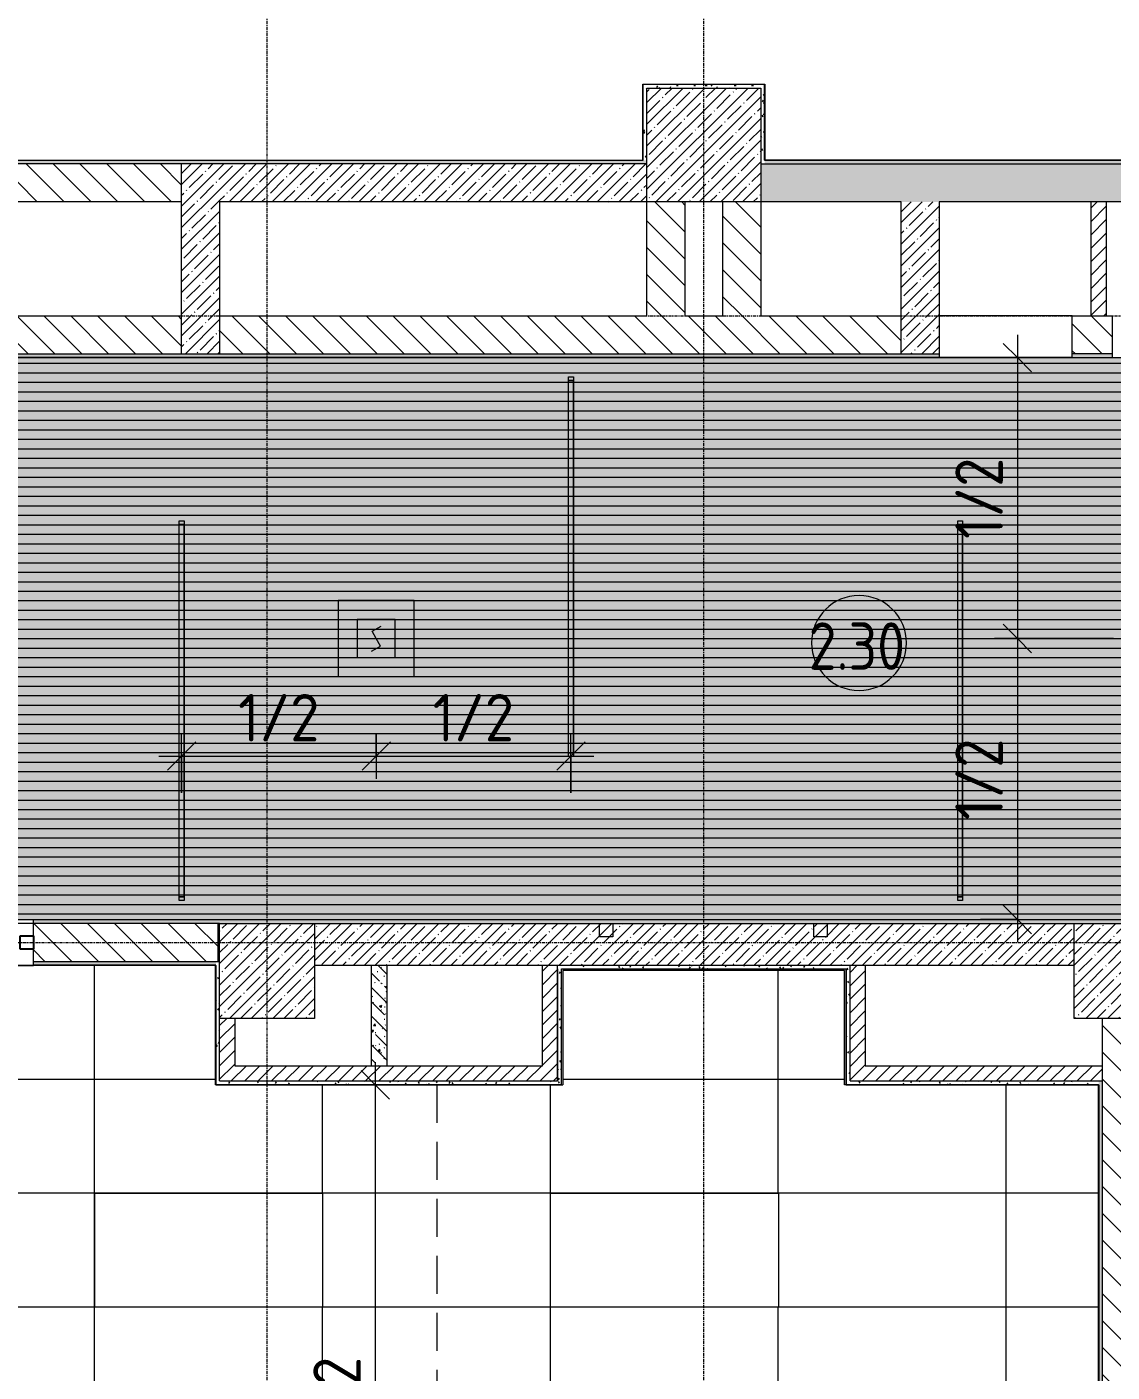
# Model space of a CAD drawing. Header units: millimetres. Extents: x 34897 to 231692, y -8553 to 29000.
# Drawn here: x 50895 to 56610, y 5537 to 12622 of the extents above; entities that cross this region are included whole.
import ezdxf

# ---------------------------------------------------------------- set-up
doc = ezdxf.new("R2010")
doc.units = ezdxf.units.MM
doc.linetypes.add('ADSK_Штрих_ш2 п1', pattern=[300, 200, -100])
doc.linetypes.add('Осевая', pattern=[31.75, 6.35, -4.7625, 15.875, -4.7625])
for name, color, linetype, lineweight in [('A-ANNO-DIMS', 7, 'Continuous', 9), ('A-ANNO-DIMS-100', 7, 'Continuous', 9), ('A-AREA-IDEN', 7, 'Continuous', 9), ('A-CLNG-PATT', 7, 'Continuous', 9), ('A-DETL-1', 7, 'ADSK_Штрих_ш2 п1', 9), ('A-GLAZ', 7, 'Continuous', 9), ('A-GLAZ-1', 7, 'Continuous', 13), ('A-GLAZ-CWMG', 7, 'Continuous', 9), ('A-GLAZ-CWMG-1', 7, 'Continuous', 25), ('A-WALL', 7, 'Continuous', 9), ('I-WALL', 7, 'Continuous', 9), ('Q-SPCQ', 7, 'Continuous', 9), ('S-COLS', 7, 'Continuous', 9), ('Оси-2', 7, 'Осевая', 9)]:
    doc.layers.add(name, color=color, linetype=linetype, lineweight=lineweight)
for name, color, linetype, lineweight, true_color in [('A-ANNO-NOTE', 1, 'Continuous', 9, 0xff0000), ('A-CLNG-1', 7, 'Continuous', 9, 0xeaeaea), ('A-WALL-1', 7, 'Continuous', 9, 0x3c3c3c), ('A-WALL-FNSH-1', 7, 'Continuous', 9, 0x3c3c3c), ('E-LITE-EQPM-1', 7, 'Continuous', 9, 0xff8080), ('I-WALL-1', 7, 'Continuous', 9, 0x535353), ('Q-SPCQ-4', 1, 'Continuous', 9, 0xff0000), ('S-COLS-1', 9, 'Continuous', 9, 0x808080), ('S-COLS-2', 7, 'Continuous', 9, 0x3c3c3c)]:
    doc.layers.add(name, color=color, linetype=linetype, lineweight=lineweight, true_color=true_color)
doc.layers.add('A-CLNG-PATT-1', color=7, linetype='Continuous', lineweight=9, transparency=1)
doc.styles.add('GOST Common', font='GOST_Common.ttf', dxfattribs={"width": 0.9, "height": 250})
doc.styles.add('ISOCPEUR', font='isocpeur.ttf', dxfattribs={"width": 0.9, "height": 250})
doc.dimstyles.new('ISO-2_5_0_9К_БОЛЬШОЙ', dxfattribs={"dimscale": 304.8, "dimtxt": 248.995294, "dimasz": 0.492126, "dimexe": 0.393701, "dimexo": 0.984252, "dimgap": 0, "dimtad": 1, "dimdec": 0, "dimrnd": 10, "dimzin": 0, "dimdsep": 46, "dimtxsty": 'ISOCPEUR', "dimblk1": 'OBLIQUE', "dimblk2": 'OBLIQUE', "dimsah": 1, "dimcen": 0.09, "dimdle": 0.393701, "dimazin": 0, "dimtfac": 1, "dimtdec": 4, "dimtix": 1, "dimtmove": 0, "dimatfit": 3, "dimfxl": 1, "dimtvp": 1, "dimtolj": 1, "dimtzin": 0, "dimarcsym": 2})
pattern_1 = [(45, (0, 0), (-35.35534, 35.35534), [])]
pattern_2 = [(135, (0, 0), (-70.71068, -70.71068), [])]
pattern_3 = [(45, (0, 0), (-57.02463, 57.02463), []), (45, (57.025, 0), (-57.02463, 57.02463), [100.806, -20.161, 3.353, -16.808])]
pattern_4 = [(0, (0, 0), (121.92, 30.48), [10.058, -81.382, 10.058, -81.382, -487.68]), (0, (0, 0), (121.92, 30.48), [-182.88, 10.058, -172.822, 10.058, -81.382, -213.36]), (0, (0, 0), (121.92, 30.48), [-457.2, 10.058, -50.902, 10.058, -142.342]), (120, (45.72, 15.24), (-87.356454, 90.345817), [10.058, -81.382, 10.058, -81.382, -487.68]), (120, (45.72, 15.24), (-87.356454, 90.345817), [-182.88, 10.058, -172.822, 10.058, -81.382, -213.36]), (120, (45.72, 15.24), (-87.356454, 90.345817), [-457.2, 10.058, -50.902, 10.058, -142.342]), (240, (60.96, 76.2), (-34.563546, -120.825817), [10.058, -81.382, 10.058, -81.382, -487.68]), (240, (60.96, 76.2), (-34.563546, -120.825817), [-182.88, 10.058, -172.822, 10.058, -81.382, -213.36]), (240, (60.96, 76.2), (-34.563546, -120.825817), [-457.2, 10.058, -50.902, 10.058, -142.342])]

# ---------------------------------------------------------------- blocks, each defined once
blk = doc.blocks.new('BSC_Колонна _Прямоугольная - 500х500-V3-Сводный план потолков 2 этажа в осях 12-23')
at = {"layer": 'S-COLS-1'}
h = blk.add_hatch(dxfattribs=at)
h.set_pattern_fill('FP_4', color=256, style=0, pattern_type=2)
h.set_pattern_definition([(45, (-52160, -7650), (-57.02463, 57.02463), []), (45, (-52102.975, -7650), (-57.02463, 57.02463), [100.806, -20.161, 3.353, -16.808])])
h.paths.add_polyline_path([(-250, -250), (250, -250), (250, 250), (-250, 250)])
at = {"layer": 'S-COLS-2'}
for p, q in [((-250, 250), (250, 250)), ((-250, -250), (-250, 250)), ((250, 250), (250, -250)), ((250, -250), (-250, -250))]:
    blk.add_line(p, q, dxfattribs=at)
blk = doc.blocks.new('BSC_Колонна _Прямоугольная - 600х600-23205375-Сводный план потолков 2 этажа в осях 12-23')
at = {"layer": 'S-COLS-1'}
h = blk.add_hatch(dxfattribs=at)
h.set_pattern_fill('FP_23', color=256, style=0, pattern_type=2)
h.set_pattern_definition([(45, (-54460, -12000), (-57.02463, 57.02463), []), (45, (-54402.975, -12000), (-57.02463, 57.02463), [100.806, -20.161, 3.353, -16.808])])
h.paths.add_polyline_path([(-300, -300), (300, -300), (300, 300), (-300, 300), (-300, -231)])
at = {"layer": 'S-COLS-2'}
for p, q in [((-300, 300), (300, 300)), ((-300, -300), (-300, 300)), ((300, 300), (300, -300)), ((300, -300), (-300, -300))]:
    blk.add_line(p, q, dxfattribs=at)
blk = doc.blocks.new('BSC_Колонна _Прямоугольная - 500х500-V17-Сводный план потолков 2 этажа в осях 12-23')
at = {"layer": 'S-COLS-1'}
h = blk.add_hatch(dxfattribs=at)
h.set_pattern_fill('FP_27', color=256, style=0, pattern_type=2)
h.set_pattern_definition([(45, (-56660, -7650), (-57.02463, 57.02463), []), (45, (-56602.975, -7650), (-57.02463, 57.02463), [100.806, -20.161, 3.353, -16.808])])
h.paths.add_polyline_path([(-250, -250), (250, -250), (250, 250), (-250, 250)])
at = {"layer": 'S-COLS-2'}
for p, q in [((-250, 250), (250, 250)), ((-250, -250), (-250, 250)), ((250, 250), (250, -250)), ((250, -250), (-250, -250))]:
    blk.add_line(p, q, dxfattribs=at)
blk = doc.blocks.new('120_Окно_СКБ_1Ст - 120_Окно_СКБ_1Ст 400х1200 EI30-24228621-Сводный план потолков 2 этажа в осях 12-23')
at = {"layer": 'A-GLAZ-1'}
for p, q in [((-600, 40), (-600, 110)), ((-600, 110), (-530, 110)), ((-530, 110), (-530, 40)), ((530, 40), (530, 110)), ((530, 110), (600, 110)), ((600, 110), (600, 40)), ((-530, 40), (-600, 40)), ((600, 40), (530, 40))]:
    blk.add_line(p, q, dxfattribs=at)
blk = doc.blocks.new('Downlight - Strip - 2000 мм-27655400-Сводный план потолков 2 этажа в осях 12-23')
at = {"layer": 'E-LITE-EQPM-1'}
for p, q in [((-1000, -231.3), (-1000, -205.9)), ((-1000, -205.9), (-980.9, -205.9)), ((-980.9, -231.3), (-980.9, -205.9)), ((-980.9, -205.9), (981, -205.9)), ((-980.9, -205.9), (-980.9, -231.3)), ((-980.9, -231.3), (-980.9, -205.9)), ((-980.9, -205.9), (-980.9, -231.3)), ((-980.9, -205.9), (981, -205.9)), ((-980.9, -205.9), (981, -205.9)), ((981, -205.9), (981, -231.3)), ((981, -231.3), (981, -205.9)), ((981, -205.9), (1000, -205.9)), ((981, -231.3), (981, -205.9)), ((981, -205.9), (981, -231.3)), ((1000, -205.9), (1000, -231.3)), ((-980.9, -231.3), (-1000, -231.3)), ((981, -231.3), (-980.9, -231.3)), ((981, -231.3), (-980.9, -231.3)), ((-980.9, -231.3), (981, -231.3)), ((1000, -231.3), (981, -231.3))]:
    blk.add_line(p, q, dxfattribs=at)
blk = doc.blocks.new('Извещатель потолочный - Монтируемые на перекрытии-30351624-Сводный план потолков 2 этажа в осях 12-23')
at = {"layer": 'Q-SPCQ'}
for p, q in [((-300, 300), (-300, -100)), ((100, 300), (-300, 300)), ((100, -100), (100, 300)), ((0, 200), (-200, 200)), ((-200, 200), (-200, 0)), ((-122.5, 139), (-74.9, 166.5)), ((0, 0), (0, 200)), ((-100, 100), (-122.5, 139)), ((-77.5, 61), (-100, 100)), ((-200, 0), (0, 0)), ((-125.1, 33.5), (-77.5, 61)), ((-300, -100), (100, -100))]:
    blk.add_line(p, q, dxfattribs=at)
blk = doc.blocks.new('Прямоугольный импост - 50 x 70 мм-31700031-Сводный план потолков 2 этажа в осях 12-23')
at = {"layer": 'A-GLAZ-CWMG-1'}
for p, q in [((0, 35), (-70, 35)), ((-70, 35), (-70, -35)), ((0, -35), (0, 35)), ((-70, -35), (0, -35))]:
    blk.add_line(p, q, dxfattribs=at)
blk = doc.blocks.new('DIMBLOCK33-Сводный план потолков 2 этажа в осях 12-23')
at = {"layer": 'A-ANNO-DIMS-100'}
for p, q in [((56111.2, 11000), (56111.2, 9400.5)), ((55917.2, 10880), (56231.2, 10880)), ((56111.2, 10880), (55917.2, 10880)), ((56616.6, 9400.5), (55991.2, 9400.5)), ((56111.2, 9400.5), (56616.6, 9400.5))]:
    blk.add_line(p, q, dxfattribs=at)
at = {"layer": 'A-ANNO-DIMS-100', "lineweight": 20}
for p, q in [((56111.2, 10880), (56036.2, 10955)), ((56111.2, 10880), (56186.2, 10805)), ((56111.2, 9400.5), (56036.2, 9475.5)), ((56111.2, 9400.5), (56186.2, 9325.5))]:
    blk.add_line(p, q, dxfattribs=at)
at = {"layer": 'A-ANNO-DIMS-100', "color": 0, "insert": (55784.6, 9924.8), "char_height": 250, "width": 517.144, "attachment_point": 1, "rotation": 90, "line_spacing_factor": 1.149209, "style": 'ISOCPEUR'}
blk.add_mtext('1/2', dxfattribs=at)
blk = doc.blocks.new('_Oblique')
at = {"color": 0, "linetype": 'ByBlock', "lineweight": -2}
blk.add_line((-0.5, -0.5), (0.5, 0.5), dxfattribs=at)
blk = doc.blocks.new('DIMBLOCK34-Сводный план потолков 2 этажа в осях 12-23')
at = {"layer": 'A-ANNO-DIMS-100', "lineweight": 20}
for p, q in [((56111.2, 9400.5), (56036.2, 9475.5)), ((56111.2, 9400.5), (56186.2, 9325.5)), ((56111.2, 7921), (56036.2, 7996)), ((56111.2, 7921), (56186.2, 7846))]:
    blk.add_line(p, q, dxfattribs=at)
at = {"layer": 'A-ANNO-DIMS-100'}
for p, q in [((56616.6, 9400.5), (55991.2, 9400.5)), ((56111.2, 9400.5), (56111.2, 7801)), ((56111.2, 9400.5), (56616.6, 9400.5)), ((55917.2, 7921), (56231.2, 7921)), ((56111.2, 7921), (55917.2, 7921))]:
    blk.add_line(p, q, dxfattribs=at)
at = {"layer": 'A-ANNO-DIMS-100', "color": 0, "insert": (55784.6, 8445.3), "char_height": 250, "width": 517.144, "attachment_point": 1, "rotation": 90, "line_spacing_factor": 1.149209, "style": 'ISOCPEUR'}
blk.add_mtext('1/2', dxfattribs=at)
blk = doc.blocks.new('Марка_Помещения - Номер-25198446-Сводный план потолков 2 этажа в осях 12-23')
at = {"layer": 'A-AREA-IDEN'}
for start, end in [(360, 180), (180, 360)]:
    blk.add_arc((0, 0), 2.5, start, end, dxfattribs=at)
blk = doc.blocks.new('DIMBLOCK56-Сводный план потолков 2 этажа в осях 12-23')
at = {"layer": 'A-ANNO-DIMS-100'}
for p, q in [((51710, 8587.9), (51710, 8901.8)), ((52735, 8900), (52735, 8661.8)), ((52735, 8781.8), (52735, 8900)), ((51590, 8781.8), (52735, 8781.8)), ((51710, 8781.8), (51710, 8587.9))]:
    blk.add_line(p, q, dxfattribs=at)
at = {"layer": 'A-ANNO-DIMS-100', "lineweight": 20}
for p, q in [((51710, 8781.8), (51785, 8856.8)), ((52735, 8781.8), (52810, 8856.8)), ((51710, 8781.8), (51635, 8706.8)), ((52735, 8781.8), (52660, 8706.8))]:
    blk.add_line(p, q, dxfattribs=at)
at = {"layer": 'A-ANNO-DIMS-100', "color": 0, "insert": (52007, 9108.4), "char_height": 250, "width": 517.144, "attachment_point": 1, "line_spacing_factor": 1.149209, "style": 'ISOCPEUR'}
blk.add_mtext('1/2', dxfattribs=at)
blk = doc.blocks.new('DIMBLOCK57-Сводный план потолков 2 этажа в осях 12-23')
at = {"layer": 'A-ANNO-DIMS-100'}
for p, q in [((52735, 8900), (52735, 8661.8)), ((52735, 8781.8), (52735, 8900)), ((53760, 8587.9), (53760, 8901.8)), ((52735, 8781.8), (53880, 8781.8)), ((53760, 8781.8), (53760, 8587.9))]:
    blk.add_line(p, q, dxfattribs=at)
at = {"layer": 'A-ANNO-DIMS-100', "lineweight": 20}
for p, q in [((52735, 8781.8), (52810, 8856.8)), ((53760, 8781.8), (53835, 8856.8)), ((52735, 8781.8), (52660, 8706.8)), ((53760, 8781.8), (53685, 8706.8))]:
    blk.add_line(p, q, dxfattribs=at)
at = {"layer": 'A-ANNO-DIMS-100', "color": 0, "insert": (53032, 9108.4), "char_height": 250, "width": 517.144, "attachment_point": 1, "line_spacing_factor": 1.149209, "style": 'ISOCPEUR'}
blk.add_mtext('1/2', dxfattribs=at)
blk = doc.blocks.new('DIMBLOCK66-Сводный план потолков 2 этажа в осях 12-23')
at = {"layer": 'A-ANNO-DIMS-100'}
for p, q in [((52729.8, 7170), (52729.8, 3760)), ((52535.8, 7050), (52849.8, 7050)), ((52729.8, 7050), (52535.8, 7050)), ((52535.8, 3760), (52849.8, 3760)), ((52729.8, 3760), (52535.8, 3760))]:
    blk.add_line(p, q, dxfattribs=at)
at = {"layer": 'A-ANNO-DIMS-100', "lineweight": 20}
for p, q in [((52729.8, 7050), (52654.8, 7125)), ((52729.8, 7050), (52804.8, 6975)), ((52729.8, 3760), (52654.8, 3835)), ((52729.8, 3760), (52804.8, 3685))]:
    blk.add_line(p, q, dxfattribs=at)
at = {"layer": 'A-ANNO-DIMS-100', "color": 0, "insert": (52403.2, 5189.5), "char_height": 250, "width": 517.144, "attachment_point": 1, "rotation": 90, "line_spacing_factor": 1.149209, "style": 'ISOCPEUR'}
blk.add_mtext('1/2', dxfattribs=at)

msp = doc.modelspace()

# ---------------------------------------------------------------- hatches: boundary and pattern name
at = {"layer": 'A-CLNG-PATT'}
h = msp.add_hatch(dxfattribs=at)
h.set_pattern_fill('FP_47', color=256, style=0, pattern_type=2)
h.set_pattern_definition([(0, (57110, 9800), (0, -50), [])])
h.paths.add_polyline_path([(74622.4, 7921), (74729, 7921), (74729, 8301), (75459, 8301), (75459, 10879), (74015.2, 10879), (74015.2, 10868.5), (66296, 10868.5), (66296, 10880), (47239.7, 10879), (47239.7, 11679), (44781.7, 11679), (44781.7, 10879), (42401, 10879), (42401, 10209), (40882.1, 10209), (40874, 10176.3), (40851.6, 10133.6), (40819.6, 10097.5), (40779.9, 10070.2), (40734.9, 10053.1), (40687, 10047.2), (40639.1, 10053.1), (40594.1, 10070.2), (40554.4, 10097.5), (40522.4, 10133.6), (40500, 10176.3), (40491.9, 10209), (38761, 10209), (38761, 7921), (68010, 7921), (68010, 7940), (68110, 7940), (68110, 7921), (68760.5, 7921), (68760.5, 7940), (68860.5, 7940), (68860.5, 7921), (73167.7, 7921)])
h.paths.add_polyline_path([(57006.1, 9202), (56957.9, 9202), (56911, 9213.5), (56868.4, 9235.9), (56832.3, 9267.9), (56804.9, 9307.6), (56787.8, 9352.6), (56782, 9400.5), (56787.8, 9448.4), (56804.9, 9493.4), (56832.3, 9533.1), (56868.4, 9565.1), (56911, 9587.5), (56957.9, 9599), (57006.1, 9599), (57052.9, 9587.5), (57095.6, 9565.1), (57131.7, 9533.1), (57159.1, 9493.4), (57176.2, 9448.4), (57182, 9400.5), (57176.2, 9352.6), (57159.1, 9307.6), (57131.7, 9267.9), (57095.6, 9235.9), (57052.9, 9213.5)])
h.paths.add_polyline_path([(57357.9, 9202), (57311, 9213.5), (57268.4, 9235.9), (57232.3, 9267.9), (57204.9, 9307.6), (57187.8, 9352.6), (57182, 9400.5), (57187.8, 9448.4), (57204.9, 9493.4), (57232.3, 9533.1), (57268.4, 9565.1), (57311, 9587.5), (57357.9, 9599), (57406.1, 9599), (57452.9, 9587.5), (57495.6, 9565.1), (57531.7, 9533.1), (57559.1, 9493.4), (57576.2, 9448.4), (57582, 9400.5), (57576.2, 9352.6), (57559.1, 9307.6), (57531.7, 9267.9), (57495.6, 9235.9), (57452.9, 9213.5), (57406.1, 9202)])
h = msp.add_hatch(dxfattribs=at)
h.set_pattern_fill('FP_55', color=256, style=0, pattern_type=2)
h.set_pattern_definition([(180, (46451, 5279.5), (-7e-14, -600), []), (270, (46451, 5279.5), (1200, 7e-14), [])])
h.paths.add_polyline_path([(51910, 470), (51910, 475), (52760, 475), (52760, 470), (56410, 470), (56410, 475), (56540, 475), (56539, 7050), (55210, 7050), (55209, 7050), (55201.5, 7050), (55201.5, 7652), (53718, 7652), (53718, 7050), (51890, 7050), (51890, 7680), (47930, 7679), (47930, 7380), (47650, 7379), (47650, 805), (48124.1, 805), (48124.1, 801), (48145.1, 801), (48145.1, 470), (51890, 470)])
h.paths.add_polyline_path([(54852.4, 1078.9), (53652.4, 1078.9), (53652.4, 1678.9), (54852.4, 1678.9), (54852.4, 1221.5)])
h.paths.add_polyline_path([(51347, 1078.9), (51252.4, 1078.9), (51252.4, 1678.9), (52452.4, 1678.9), (52452.4, 1078.9)])
h.paths.add_polyline_path([(48852.4, 1078.9), (48852.4, 1678.9), (50052.4, 1678.9), (50052.4, 1078.9), (49892.3, 1078.9)])
h.paths.add_polyline_path([(53652.4, 3478.9), (53652.4, 4078.9), (54852.4, 4078.9), (54852.4, 3478.9)])
h.paths.add_polyline_path([(52452.4, 3478.9), (51252.4, 3478.9), (51252.4, 4078.9), (52452.4, 4078.9)])
h.paths.add_polyline_path([(48852.4, 3478.9), (48852.4, 4078.9), (50052.4, 4078.9), (50052.4, 3478.9), (49892.3, 3478.9)])
h.paths.add_polyline_path([(53652.4, 5878.9), (53652.4, 6478.9), (54852.4, 6478.9), (54852.4, 5878.9)])
h.paths.add_polyline_path([(52452.4, 5878.9), (51252.4, 5878.9), (51252.4, 6478.9), (52452.4, 6478.9)])
h.paths.add_polyline_path([(50052.4, 5878.9), (48852.4, 5878.9), (48852.4, 6478.9), (50052.4, 6478.9)])
at = {"layer": 'A-CLNG-PATT-1'}
h = msp.add_hatch(color=256, dxfattribs=at)
h.paths.add_polyline_path([(74622.4, 7921), (74729, 7921), (74729, 8301), (75459, 8301), (75459, 10879), (74015.2, 10879), (74015.2, 10868.5), (66296, 10868.5), (66296, 10880), (47239.7, 10879), (47239.7, 11679), (44781.7, 11679), (44781.7, 10879), (42401, 10879), (42401, 10209), (40882.1, 10209), (40874, 10176.3), (40851.6, 10133.6), (40819.6, 10097.5), (40779.9, 10070.2), (40734.9, 10053.1), (40687, 10047.2), (40639.1, 10053.1), (40594.1, 10070.2), (40554.4, 10097.5), (40522.4, 10133.6), (40500, 10176.3), (40491.9, 10209), (38761, 10209), (38761, 7921), (68010, 7921), (68010, 7940), (68110, 7940), (68110, 7921), (68760.5, 7921), (68760.5, 7940), (68860.5, 7940), (68860.5, 7921), (73167.7, 7921)])
h.paths.add_polyline_path([(56957.9, 9202), (56911, 9213.5), (56868.4, 9235.9), (56832.3, 9267.9), (56804.9, 9307.6), (56787.8, 9352.6), (56782, 9400.5), (56787.8, 9448.4), (56804.9, 9493.4), (56832.3, 9533.1), (56868.4, 9565.1), (56911, 9587.5), (56957.9, 9599), (57006.1, 9599), (57052.9, 9587.5), (57095.6, 9565.1), (57131.7, 9533.1), (57159.1, 9493.4), (57176.2, 9448.4), (57182, 9400.5), (57176.2, 9352.6), (57159.1, 9307.6), (57131.7, 9267.9), (57095.6, 9235.9), (57052.9, 9213.5), (57006.1, 9202)])
h.paths.add_polyline_path([(57357.9, 9202), (57311, 9213.5), (57268.4, 9235.9), (57232.3, 9267.9), (57204.9, 9307.6), (57187.8, 9352.6), (57182, 9400.5), (57187.8, 9448.4), (57204.9, 9493.4), (57232.3, 9533.1), (57268.4, 9565.1), (57311, 9587.5), (57357.9, 9599), (57406.1, 9599), (57452.9, 9587.5), (57495.6, 9565.1), (57531.7, 9533.1), (57559.1, 9493.4), (57576.2, 9448.4), (57582, 9400.5), (57576.2, 9352.6), (57559.1, 9307.6), (57531.7, 9267.9), (57495.6, 9235.9), (57452.9, 9213.5), (57406.1, 9202)])
h.paths.add_polyline_path([(73509, 10879.5), (73509, 10900), (66791, 10900), (66791, 10879.5), (73167.7, 10879.5)])
at = {"layer": 'I-WALL'}
h = msp.add_hatch(dxfattribs=at)
h.set_pattern_fill('FP_46', color=256, style=0, pattern_type=2)
h.set_pattern_definition(pattern_4)
h.paths.add_polyline_path([(54160, 11920), (54160, 12320), (54140, 12320), (54140, 11920)])
h = msp.add_hatch(dxfattribs=at)
h.set_pattern_fill('FP_46', color=256, style=0, pattern_type=2)
h.set_pattern_definition(pattern_4)
h.paths.add_polyline_path([(54780, 12300), (54780, 12320), (54160, 12320), (54160, 12300), (54760, 12300)])
h = msp.add_hatch(dxfattribs=at)
h.set_pattern_fill('FP_46', color=256, style=0, pattern_type=2)
h.set_pattern_definition(pattern_4)
h.paths.add_polyline_path([(54760, 11900), (54780, 11900), (54780, 12300), (54760, 12300)])
h = msp.add_hatch(dxfattribs=at)
h.set_pattern_fill('FP_46', color=256, style=0, pattern_type=2)
h.set_pattern_definition(pattern_4)
h.paths.add_polyline_path([(54160, 11900), (54160, 11920), (48780, 11920), (48780, 11900), (52801.7, 11900)])
h = msp.add_hatch(dxfattribs=at)
h.set_pattern_fill('FP_46', color=256, style=0, pattern_type=2)
h.set_pattern_definition(pattern_4)
h.paths.add_polyline_path([(60160, 11900), (60160, 11920), (54780, 11920), (54780, 11900), (58620.6, 11900)])
h = msp.add_hatch(dxfattribs=at)
h.set_pattern_fill('FP_19', color=256, style=0, pattern_type=2)
h.set_pattern_definition(pattern_2)
h.paths.add_polyline_path([(51710, 11700), (51710, 11900), (48760, 11900), (48760, 11700), (49892.3, 11700)])
h.paths.add_polyline_path([(48160, 11700), (48160, 11900), (46685.7, 11900), (46685.7, 11700), (47460.7, 11700)])
h.paths.add_polyline_path([(44760.7, 11700), (45235.7, 11700), (45235.7, 11900), (42760, 11900), (42760, 11700), (44560.7, 11700)])
h = msp.add_hatch(dxfattribs=at)
h.set_pattern_fill('FP_17', color=256, style=0, pattern_type=2)
h.set_pattern_definition(pattern_3)
h.paths.add_polyline_path([(51710, 10900), (51910, 10900), (51910, 11900), (51710, 11900), (51710, 11100)])
h = msp.add_hatch(dxfattribs=at)
h.set_pattern_fill('FP_17', color=256, style=0, pattern_type=2)
h.set_pattern_definition(pattern_3)
h.paths.add_polyline_path([(54160, 11700), (54160, 11900), (51910, 11900), (51910, 11700), (52801.7, 11700)])
h = msp.add_hatch(dxfattribs=at)
h.set_pattern_fill('FP_17', color=256, style=0, pattern_type=2)
h.set_pattern_definition(pattern_3)
h.paths.add_polyline_path([(64439.4, 11700), (66160, 11700), (66160, 11900), (60760, 11900), (60760, 11700), (64380, 11700)])
h.paths.add_polyline_path([(59340, 11700), (60160, 11700), (60160, 11900), (54760, 11900), (54760, 11700), (59140, 11700)])
h = msp.add_hatch(dxfattribs=at)
h.set_pattern_fill('FP_19', color=256, style=0, pattern_type=2)
h.set_pattern_definition(pattern_2)
h.paths.add_polyline_path([(54360, 11100), (54360, 11700), (54160, 11700), (54160, 11100)])
h = msp.add_hatch(dxfattribs=at)
h.set_pattern_fill('FP_19', color=256, style=0, pattern_type=2)
h.set_pattern_definition(pattern_2)
h.paths.add_polyline_path([(54760, 11100), (54760, 11700), (54560, 11700), (54560, 11100)])
h = msp.add_hatch(dxfattribs=at)
h.set_pattern_fill('FP_17', color=256, style=0, pattern_type=2)
h.set_pattern_definition(pattern_3)
h.paths.add_polyline_path([(55500, 10900), (55700, 10900), (55700, 11700), (55500, 11700), (55500, 11100)])
h = msp.add_hatch(dxfattribs=at)
h.set_pattern_fill('FP_22', color=256, style=0, pattern_type=2)
h.set_pattern_definition(pattern_1)
h.paths.add_polyline_path([(56579.2, 11100), (56579.2, 11700), (56499.2, 11700), (56499.2, 11100)])
h = msp.add_hatch(dxfattribs=at)
h.set_pattern_fill('FP_19', color=256, style=0, pattern_type=2)
h.set_pattern_definition(pattern_2)
h.paths.add_polyline_path([(61160, 10900), (61160, 11100), (59340, 11100), (59340, 10900), (60075.3, 10900)])
h.paths.add_polyline_path([(58230, 10900), (58440, 10900), (58440, 11100), (58230, 11100)])
h.paths.add_polyline_path([(57530, 10900), (57530, 11100), (57310, 11100), (57310, 10900)])
h.paths.add_polyline_path([(55500, 10900), (55500, 11100), (51910, 11100), (51910, 10900), (52801.7, 10900)])
h.paths.add_polyline_path([(56400, 10900), (56610, 10900), (56610, 11100), (56400, 11100)])
h.paths.add_polyline_path([(51710, 10900), (51710, 11100), (47260.7, 11100), (47260.7, 10900), (49892.3, 10900)])
h = msp.add_hatch(dxfattribs=at)
h.set_pattern_fill('FP_46', color=256, style=0, pattern_type=2)
h.set_pattern_definition(pattern_4)
h.paths.add_polyline_path([(61360, 10880), (61360, 10900), (59140, 10900), (59140, 10880), (60075.3, 10880)])
h.paths.add_polyline_path([(58440, 10880), (58440, 10900), (58230, 10900), (58230, 10880)])
h.paths.add_polyline_path([(57310, 10880), (57530, 10880), (57530, 10900), (57310, 10900)])
h.paths.add_polyline_path([(56400, 10880), (56610, 10880), (56610, 10900), (56400, 10900)])
h.paths.add_polyline_path([(55700, 10880), (55700, 10900), (47240.7, 10900), (47240.7, 10880), (52801.7, 10880)])
h = msp.add_hatch(dxfattribs=at)
h.set_pattern_fill('FP_46', color=256, style=0, pattern_type=2)
h.set_pattern_definition(pattern_4)
h.paths.add_polyline_path([(74750, 7900), (74750, 7920), (73705, 7920), (73705, 7900), (74622.4, 7900)])
h.paths.add_polyline_path([(71735, 7900), (72305, 7900), (72305, 7920), (71735, 7920)])
h.paths.add_polyline_path([(70258.2, 7900), (70635, 7900), (70635, 7920), (69360.5, 7920), (69360.5, 7900)])
h.paths.add_polyline_path([(68260.5, 7900), (68260.5, 7920), (67055, 7920), (67055, 7900), (68110, 7900)])
h.paths.add_polyline_path([(65955, 7900), (65955, 7920), (59931, 7920), (59931, 7900), (65910, 7900)])
h.paths.add_polyline_path([(56910, 7900), (57431, 7900), (57431, 7920), (50930, 7920), (50930, 7900), (56410, 7900)])
h.paths.add_polyline_path([(48430, 7900), (48430, 7920), (42061, 7920), (42061, 7900), (47910, 7900)])
h.paths.add_polyline_path([(39561, 7900), (39561, 7920), (38742.7, 7920), (38742.7, 7900), (39040, 7900)])
h = msp.add_hatch(dxfattribs=at)
h.set_pattern_fill('FP_19', color=256, style=0, pattern_type=2)
h.set_pattern_definition(pattern_2)
h.paths.add_polyline_path([(51900, 7700), (51900, 7900), (50930, 7900), (50930, 7700), (51890, 7700)])
h.paths.add_polyline_path([(48430, 7700), (48430, 7900), (47910, 7900), (47910, 7700), (47930, 7700)])
h = msp.add_hatch(dxfattribs=at)
h.set_pattern_fill('FP_17', color=256, style=0, pattern_type=2)
h.set_pattern_definition(pattern_3)
h.paths.add_polyline_path([(56410, 7680), (56410, 7900), (52410, 7900), (52410, 7680), (55711.2, 7680)])
h = msp.add_hatch(dxfattribs=at)
h.set_pattern_fill('FP_46', color=256, style=0, pattern_type=2)
h.set_pattern_definition(pattern_4)
h.paths.add_polyline_path([(51890, 7680), (51890, 7700), (50930, 7700), (50930, 7680), (51347, 7680)])
h.paths.add_polyline_path([(48430, 7680), (48430, 7700), (47930, 7700), (47930, 7680)])
h = msp.add_hatch(dxfattribs=at)
h.set_pattern_fill('FP_46', color=256, style=0, pattern_type=2)
h.set_pattern_definition(pattern_4)
h.paths.add_polyline_path([(51910, 7070), (51910, 7700), (51890, 7700), (51890, 7070)])
h = msp.add_hatch(dxfattribs=at)
h.set_pattern_fill('FP_25', color=256, style=0, pattern_type=2)
h.set_pattern_definition([(135, (0, 0), (-75.43415, -75.43415), [106.68, -17.78, 3.556, -17.78]), (135, (0, 75.39), (-75.43415, -75.43415), []), (50, (0, 0), (127.52922, -11.15758), [13.335, -146.685]), (355, (0, 0), (-24.66966, 133.74002), [10.668, -117.348]), (100.451, (10.63, -0.93), (102.85973, 122.58178), [11.333, -124.663]), (46.184, (0, 35.56), (189.75516, -29.43036), [20.002, -220.027]), (96.636, (15.81, 33.1), (166.1822, 173.1996), [17, -186.995]), (351.184, (0, 35.56), (166.1839, 173.1976), [16.002, -176.022]), (21, (17.78, 26.67), (106.13027, -71.58603), [13.335, -146.685]), (326, (17.78, 26.67), (43.26188, 128.93175), [10.668, -117.348]), (71.451, (26.62, 20.7), (149.39198, 57.34505), [11.333, -124.663]), (37.5, (0, 0), (2.16223, 59.188357), [3.353, -112.573, 3.353, -115.773, -117.792]), (37.5, (0, 0), (2.16223, 59.188357), [-235.052, 3.353, -114.44]), (7.5, (0, 0), (46.77386, 70.12615), [3.353, -64.567, 3.353, -109.906, -44.894]), (7.5, (0, 0), (46.77386, 70.12615), [-181.178, 3.353, -41.542]), (327.5, (-39.65, 0), (94.91367, -4.010093), [3.353, -41.097, 3.353, -135.331, -184.023]), (327.5, (-39.65, 0), (94.91367, -4.010093), [-183.134, 3.353, -180.67]), (317.5, (-57.43, 0), (103.69057, 17.79882), [3.353, -54.432, 3.353, -88.748, -130.683]), (317.5, (-57.43, 0), (103.69057, 17.79882), [-149.885, 3.353, -127.33])])
h.paths.add_polyline_path([(52790, 7150), (52790, 7680), (52710, 7680), (52710, 7150)])
h = msp.add_hatch(dxfattribs=at)
h.set_pattern_fill('FP_22', color=256, style=0, pattern_type=2)
h.set_pattern_definition(pattern_1)
h.paths.add_polyline_path([(53610, 7070), (53690, 7070), (53690, 7680), (53610, 7680), (53610, 7150)])
h = msp.add_hatch(dxfattribs=at)
h.set_pattern_fill('FP_46', color=256, style=0, pattern_type=2)
h.set_pattern_definition(pattern_4)
h.paths.add_polyline_path([(55201.5, 7660), (55210, 7660), (55210, 7680), (53690, 7680), (53690, 7660), (54256.4, 7660)])
h = msp.add_hatch(dxfattribs=at)
h.set_pattern_fill('FP_46', color=256, style=0, pattern_type=2)
h.set_pattern_definition(pattern_4)
h.paths.add_polyline_path([(53690, 7050), (53710, 7050), (53710, 7660), (53690, 7660), (53690, 7070)])
h = msp.add_hatch(dxfattribs=at)
h.set_pattern_fill('FP_46', color=256, style=0, pattern_type=2)
h.set_pattern_definition(pattern_4)
h.paths.add_polyline_path([(55210, 7070), (55230, 7070), (55230, 7680), (55210, 7680), (55210, 7660)])
h = msp.add_hatch(dxfattribs=at)
h.set_pattern_fill('FP_22', color=256, style=0, pattern_type=2)
h.set_pattern_definition(pattern_1)
h.paths.add_polyline_path([(55230, 7070), (55310, 7070), (55310, 7680), (55230, 7680)])
h = msp.add_hatch(dxfattribs=at)
h.set_pattern_fill('FP_22', color=256, style=0, pattern_type=2)
h.set_pattern_definition(pattern_1)
h.paths.add_polyline_path([(51990, 7150), (51990, 7400), (51910, 7400), (51910, 7150)])
h = msp.add_hatch(dxfattribs=at)
h.set_pattern_fill('FP_19', color=256, style=0, pattern_type=2)
h.set_pattern_definition(pattern_2)
h.paths.add_polyline_path([(56560, 425), (56760, 425), (56760, 7400), (56560, 7400), (56560, 450)])
h = msp.add_hatch(dxfattribs=at)
h.set_pattern_fill('FP_22', color=256, style=0, pattern_type=2)
h.set_pattern_definition(pattern_1)
h.paths.add_polyline_path([(52801.7, 7070), (53610, 7070), (53610, 7150), (51910, 7150), (51910, 7070)])
h = msp.add_hatch(dxfattribs=at)
h.set_pattern_fill('FP_22', color=256, style=0, pattern_type=2)
h.set_pattern_definition(pattern_1)
h.paths.add_polyline_path([(56258.5, 7070), (56258.5, 7150), (55310, 7150), (55310, 7070), (55711.2, 7070)])
h = msp.add_hatch(dxfattribs=at)
h.set_pattern_fill('FP_22', color=256, style=0, pattern_type=2)
h.set_pattern_definition(pattern_1)
h.paths.add_polyline_path([(56560, 7070), (56560, 7150), (56258.5, 7150), (56258.5, 7070), (56540, 7070)])
h = msp.add_hatch(dxfattribs=at)
h.set_pattern_fill('FP_46', color=256, style=0, pattern_type=2)
h.set_pattern_definition(pattern_4)
h.paths.add_polyline_path([(52801.7, 7050), (53690, 7050), (53690, 7070), (51890, 7070), (51890, 7050)])
h = msp.add_hatch(dxfattribs=at)
h.set_pattern_fill('FP_46', color=256, style=0, pattern_type=2)
h.set_pattern_definition(pattern_4)
h.paths.add_polyline_path([(56540, 7050), (56540, 7070), (55210, 7070), (55210, 7050), (56539, 7050)])
h = msp.add_hatch(dxfattribs=at)
h.set_pattern_fill('FP_46', color=256, style=0, pattern_type=2)
h.set_pattern_definition(pattern_4)
h.paths.add_polyline_path([(56560, 470), (56560, 7070), (56540, 7070), (56540, 470)])

# ---------------------------------------------------------------- linework, layer by layer
at = {"layer": 'A-ANNO-NOTE'}
for p, q in [((51252.5, 6478.6), (52452.5, 6478.6)), ((51252.5, 5878.6), (51252.5, 6478.6)), ((52452.5, 6478.6), (52452.5, 5878.6)), ((53652.5, 6478.6), (54852.5, 6478.6)), ((53652.5, 5878.6), (53652.5, 6478.6)), ((54852.5, 6478.6), (54852.5, 5878.6)), ((52452.5, 5878.6), (51252.5, 5878.6)), ((54852.5, 5878.6), (53652.5, 5878.6))]:
    msp.add_line(p, q, dxfattribs=at)
at = {"layer": 'A-CLNG-1'}
for p, q in [((61295.2, 10879), (47239.7, 10879)), ((38761, 7921), (67055, 7921)), ((51252.4, 5878.9), (51252.4, 6478.9)), ((51252.4, 6478.9), (52452.4, 6478.9)), ((52452.4, 6478.9), (52452.4, 5878.9)), ((53652.4, 5878.9), (53652.4, 6478.9)), ((53652.4, 6478.9), (54852.4, 6478.9)), ((54852.4, 6478.9), (54852.4, 5878.9)), ((52452.4, 5878.9), (51252.4, 5878.9)), ((54852.4, 5878.9), (53652.4, 5878.9))]:
    msp.add_line(p, q, dxfattribs=at)
at = {"layer": 'A-DETL-1'}
for p, q in [((38761, 9400), (75459, 9400)), ((53054, 7049), (53054, 471))]:
    msp.add_line(p, q, dxfattribs=at)
at = {"layer": 'A-WALL'}
for p, q in [((54780, 11920), (54780, 12320)), ((48781, 11920), (54140, 11920)), ((60140, 11920), (54780, 11920)), ((54160, 11900), (48760, 11900)), ((47260.7, 10900), (55700, 10900)), ((56610, 10900), (56400, 10900)), ((50930, 7920), (57431, 7920)), ((50930, 7700), (51910, 7700)), ((51889, 7679), (51890, 7679)), ((52410, 7680), (56410, 7680)), ((53690, 7660), (53690, 7680)), ((53690, 7660), (53690, 7070)), ((53690, 7070), (53690, 7660)), ((53710, 7660), (55210, 7660)), ((53710, 7050), (53710, 7660)), ((56560, 425), (56560, 7400)), ((55209.5, 7050), (55209, 7050)), ((55210, 7050), (56540, 7050)), ((56540, 7050), (56540, 470))]:
    msp.add_line(p, q, dxfattribs=at)
at = {"layer": 'A-WALL-1'}
for p, q in [((54140, 11920), (54140, 12320)), ((54140, 12320), (54780, 12320)), ((51710, 10900), (51710, 11900)), ((54760, 11900), (60160, 11900)), ((51710, 11700), (48760, 11700)), ((51910, 11700), (51910, 10900)), ((54160, 11700), (51910, 11700)), ((54160, 11100), (54160, 11700)), ((54360, 11700), (54360, 11100)), ((54560, 11100), (54560, 11700)), ((54760, 11700), (54760, 11100)), ((55500, 11700), (54760, 11700)), ((55500, 10900), (55500, 11700)), ((55700, 11700), (55700, 10880)), ((59140, 11700), (55700, 11700)), ((56499.2, 11100), (56499.2, 11700)), ((56579.2, 11700), (56579.2, 11100)), ((47460.7, 11100), (51710, 11100)), ((51910, 11100), (54160, 11100)), ((54360, 11100), (54560, 11100)), ((54760, 11100), (55500, 11100)), ((56400, 11100), (56610, 11100)), ((56400, 10880), (56400, 11100)), ((56610, 11100), (56610, 10880)), ((55700, 10880), (47239.7, 10880)), ((50930, 7680), (50930, 7920)), ((51910, 7900), (50930, 7900)), ((51900, 7900), (51900, 7700)), ((52410, 7900), (56410, 7900)), ((51890, 7680), (50930, 7680)), ((51890, 7679), (51890, 7680)), ((52710, 7150), (52710, 7680)), ((52790, 7680), (52790, 7150)), ((53610, 7150), (53610, 7680)), ((55210, 7050), (55210, 7660)), ((55230, 7070), (55230, 7680)), ((55310, 7680), (55310, 7150)), ((51910, 7070), (51910, 7400)), ((51990, 7400), (51990, 7150)), ((51990, 7150), (53610, 7150)), ((55310, 7150), (56560, 7150)), ((51910, 7070), (53690, 7070)), ((55230, 7070), (56560, 7070))]:
    msp.add_line(p, q, dxfattribs=at)
at = {"layer": 'A-WALL-FNSH-1'}
for p, q in [((54139, 12321), (54781, 12321)), ((54139, 11921), (54139, 12321)), ((54781, 12321), (54781, 11920)), ((48780, 11921), (54139, 11921)), ((54780, 11921), (60139, 11921)), ((55700, 10880), (55700, 10879)), ((56400, 10880), (56610, 10880)), ((56400, 10879), (56400, 10880)), ((56610, 10880), (56610, 10879)), ((50930, 7920), (50930, 7921)), ((50930, 7679), (50930, 7680)), ((51889, 7679), (50930, 7679)), ((51889, 7049), (51889, 7679)), ((51890, 7679), (51890, 7050)), ((55209.5, 7660), (55209.5, 7050)), ((55201.5, 7652), (53718, 7652)), ((53718, 7652), (53718, 7050)), ((55201.5, 7050), (55201.5, 7652)), ((53710, 7049), (51889, 7049)), ((51890, 7050), (53718, 7050)), ((53710, 7050), (53710, 7049)), ((55209, 7050), (55201.5, 7050)), ((55209, 7049), (55209, 7050)), ((56539, 7049), (55209, 7049)), ((55209.5, 7050), (55210, 7050)), ((56539, 471), (56539, 7049))]:
    msp.add_line(p, q, dxfattribs=at)
at = {"layer": 'I-WALL-1'}
for p, q in [((56400, 11100), (55700, 11100)), ((56400, 10880), (55700, 10880)), ((50930, 7900), (48430, 7900)), ((53910, 7920), (53910, 7921)), ((55110, 7921), (55110, 7920)), ((48430, 7680), (50930, 7680)), ((48430, 7679), (50930, 7679)), ((53711, 7049), (53710, 7049))]:
    msp.add_line(p, q, dxfattribs=at)
at = {"layer": 'Оси-2'}
for p, q in [((52160, 593.7), (52160, 24898.1)), ((54460, 593.7), (54460, 24898.1)), ((38196.8, 11100), (82030.3, 11100)), ((39466.8, 10500), (82030.3, 10500)), ((38196.8, 7800), (82030.3, 7800))]:
    msp.add_line(p, q, dxfattribs=at)

# ---------------------------------------------------------------- block references
at = {"layer": 'A-AREA-IDEN', "xscale": 99.99999999999993, "yscale": 99.99999999999993, "zscale": 99.99999999999993}
msp.add_blockref('Марка_Помещения - Номер-25198446-Сводный план потолков 2 этажа в осях 12-23', (55277.5, 9377), dxfattribs=at)
at = {"layer": 'A-GLAZ'}
msp.add_blockref('120_Окно_СКБ_1Ст - 120_Окно_СКБ_1Ст 400х1200 EI30-24228621-Сводный план потолков 2 этажа в осях 12-23', (54510, 7790), dxfattribs=at)
at = {"layer": 'A-GLAZ-CWMG', "extrusion": (0, 0, -1), "rotation": 180}
msp.add_blockref('Прямоугольный импост - 50 x 70 мм-31700031-Сводный план потолков 2 этажа в осях 12-23', (-50930, 7800), dxfattribs=at)
at = {"layer": 'E-LITE-EQPM-1', "rotation": 89.9999999999999}
for p in [(53541.4, 9779), (51491.4, 9021), (55591.4, 9021)]:
    msp.add_blockref('Downlight - Strip - 2000 мм-27655400-Сводный план потолков 2 этажа в осях 12-23', p, dxfattribs=at)
at = {"layer": 'Q-SPCQ-4'}
msp.add_blockref('Извещатель потолочный - Монтируемые на перекрытии-30351624-Сводный план потолков 2 этажа в осях 12-23', (52835, 9300), dxfattribs=at)
at = {"layer": 'S-COLS'}
for name, p in [('BSC_Колонна _Прямоугольная - 600х600-23205375-Сводный план потолков 2 этажа в осях 12-23', (54460, 12000)), ('BSC_Колонна _Прямоугольная - 500х500-V3-Сводный план потолков 2 этажа в осях 12-23', (52160, 7650)), ('BSC_Колонна _Прямоугольная - 500х500-V17-Сводный план потолков 2 этажа в осях 12-23', (56660, 7650))]:
    msp.add_blockref(name, p, dxfattribs=at)

# ---------------------------------------------------------------- texts
at = {"layer": 'A-AREA-IDEN', "insert": (55011.8, 9485.5), "char_height": 250, "width": 663.797, "attachment_point": 1, "style": 'GOST Common'}
msp.add_mtext('2.30', dxfattribs=at)

# ---------------------------------------------------------------- dimensions: what is measured, and where the dimension line sits
at = {"layer": 'A-ANNO-DIMS'}
for base, p1, p2, override, picture, middle in [((56111.2, 9400.5), (56217.2, 10880), (56916.6, 9400.5), {"dimpost": '<>', "dimfxl": 1636.478325}, 'DIMBLOCK33-Сводный план потолков 2 этажа в осях 12-23', (55986.2, 10140.3)), ((56111.2, 7921), (56916.6, 9400.5), (56217.2, 7921), {"dimpost": '<>', "dimfxl": 1636.478325}, 'DIMBLOCK34-Сводный план потолков 2 этажа в осях 12-23', (55986.2, 8660.8)), ((52729.8, 3760), (52835.8, 7050), (52835.8, 3760), {"dimpost": '<>', "dimfxl": 3290.000005}, 'DIMBLOCK66-Сводный план потолков 2 этажа в осях 12-23', (52604.8, 5405))]:
    dim = msp.add_linear_dim(base=base, p1=p1, p2=p2, angle=90, text='1/2', dimstyle='ISO-2_5_0_9К_БОЛЬШОЙ', override=override, dxfattribs=at)
    dim.commit()
    dim.dimension.update_dxf_attribs({"geometry": picture, "text_midpoint": middle})
for base, p1, p2, picture, middle in [((52735, 8781.8), (51710, 8887.9), (52735, 9200), 'DIMBLOCK56-Сводный план потолков 2 этажа в осях 12-23', (52222.5, 8906.8)), ((53760, 8781.8), (52735, 9200), (53760, 8887.9), 'DIMBLOCK57-Сводный план потолков 2 этажа в осях 12-23', (53247.5, 8906.8))]:
    dim = msp.add_linear_dim(base=base, p1=p1, p2=p2, text='1/2', dimstyle='ISO-2_5_0_9К_БОЛЬШОЙ', override={"dimpost": '<>', "dimfxl": 1071.471039}, dxfattribs=at)
    dim.commit()
    dim.dimension.update_dxf_attribs({"geometry": picture, "text_midpoint": middle})

doc.saveas('drawing.dxf')
